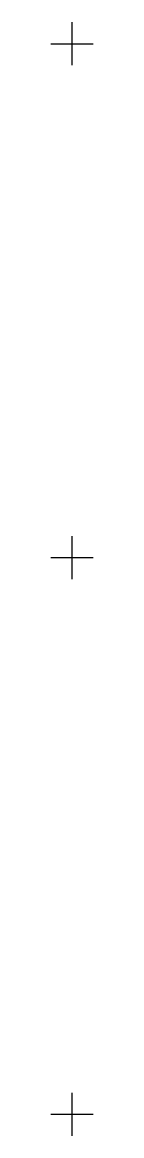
# Model space of a CAD drawing. Header units: metres. Extents: x -0.5 to 50.5, y -28.5 to 0.5.
# Drawn here: x 49.5 to 50.5, y -25.5 to 0.5 of the extents above.
import ezdxf

# ---------------------------------------------------------------- set-up
doc = ezdxf.new("R2010")
doc.units = ezdxf.units.M

msp = doc.modelspace()

# ---------------------------------------------------------------- linework, layer by layer
for p, q in [((50, -0.5), (50, 0.5)), ((49.5, 0), (50.5, 0)), ((50, -12.5), (50, -11.5)), ((49.5, -12), (50.5, -12)), ((50, -25.5), (50, -24.5)), ((49.5, -25), (50.5, -25))]:
    msp.add_line(p, q)

doc.saveas('drawing.dxf')
